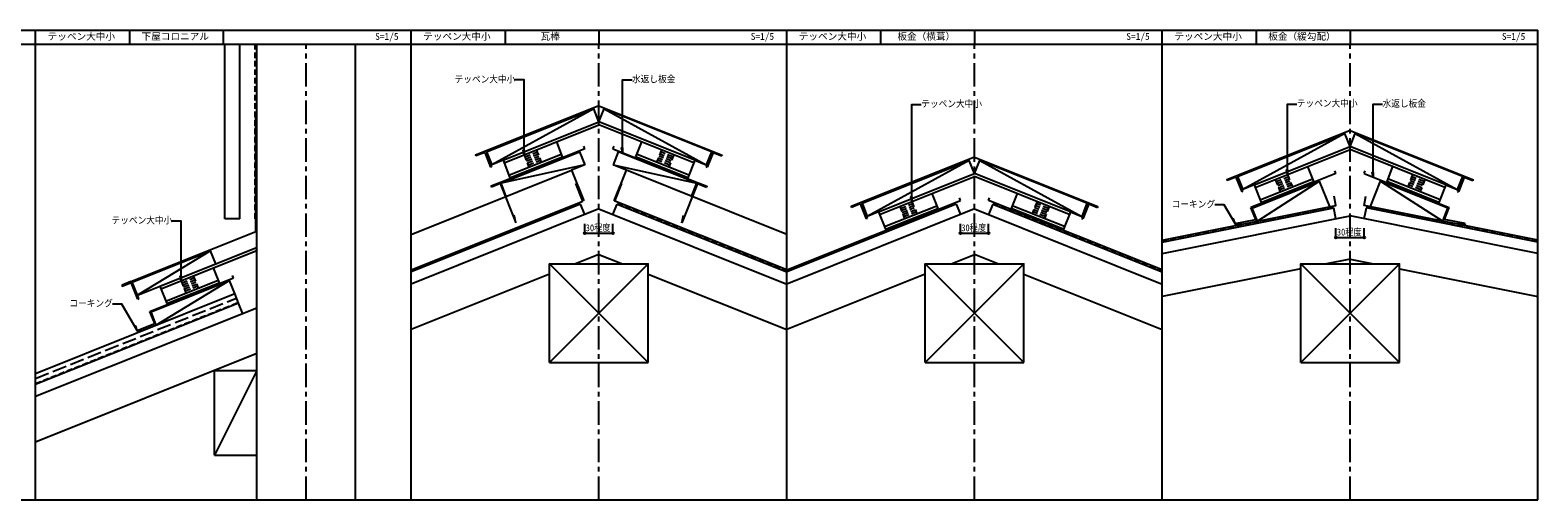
# Model space of a CAD drawing. Units: millimetres, scale not verified. Extents: x -21000 to 35000, y -10150 to -150.
# Drawn here: x 2885 to 35000, y -10150 to -150 of the extents above; entities that cross this region are included whole.
import ezdxf
from ezdxf.enums import TextEntityAlignment as Align

# ---------------------------------------------------------------- set-up
doc = ezdxf.new("R2010")
doc.units = ezdxf.units.MM
doc.header["$LTSCALE"] = 100
for name, pattern in [('CHAIN1', [8, 5, -1, 1, -1]), ('DASHED1', [1.8, 1.2, -0.6]), ('DASHED3', [4, 3, -1])]:
    doc.linetypes.add(name, pattern=pattern)
for name, color, linetype in [('0-0', 4, 'CHAIN1'), ('0-1', 4, 'Continuous'), ('0-2', 7, 'DASHED1'), ('0-3', 2, 'Continuous'), ('0-4', 3, 'Continuous'), ('0-5', 4, 'DASHED1'), ('1-5', 7, 'Continuous'), ('1-A', 5, 'Continuous')]:
    doc.layers.add(name, color=color, linetype=linetype)
doc.styles.add('ＭＳ ゴシック', font='')
doc.styles.get('ＭＳ ゴシック').set_extended_font_data('MS Gothic')

msp = doc.modelspace()

# ---------------------------------------------------------------- hatches: boundary and pattern name
at = {"layer": '1-A'}
for points in [[(14720, -4474.9, 1), (14680, -4474.9, 1)], [(15320, -4474.9, 1), (15280, -4474.9, 1)], [(22720, -4474.9, 1), (22680, -4474.9, 1)], [(23320, -4474.9, 1), (23280, -4474.9, 1)], [(30720, -4566.4, 1), (30680, -4566.4, 1)], [(31320, -4566.4, 1), (31280, -4566.4, 1)]]:
    msp.add_hatch(color=256, dxfattribs=at).paths.add_polyline_path(points)

# ---------------------------------------------------------------- linework, layer by layer
at = {"layer": '0-0'}
for p, q in [((8764.9, -10150), (8764.9, -450)), ((15000, -10150), (15000, -450)), ((23000, -10150), (23000, -450)), ((31000, -10150), (31000, -450))]:
    msp.add_line(p, q, dxfattribs=at)
at = {"layer": '0-1'}
for p, q in [((7354.9, -4164.4), (7354.9, -450)), ((7714.9, -10150), (7714.9, -450)), ((9814.9, -10150), (9814.9, -450)), ((12604.5, -2737.5), (14888.6, -1823.9)), ((14888.6, -1823.9), (12715.9, -3016)), ((15000, -2102.4), (14888.6, -1823.9)), ((15000, -2102.4), (15111.4, -1823.9)), ((28604.7, -3263.6), (30888.8, -2350)), ((30888.8, -2350), (28716.2, -3542.1)), ((31000.2, -2628.5), (30888.8, -2350)), ((31000.2, -2628.5), (31111.6, -2350)), ((12604.5, -2737.5), (12715.9, -3016)), ((12914.9, -3410.3), (14586.2, -2741.8)), ((14586.2, -2741.8), (14697.6, -3020.4)), ((15413.8, -2741.8), (15302.4, -3020.4)), ((17085.1, -3410.3), (15413.8, -2741.8)), ((17395.5, -2737.5), (17284.1, -3016)), ((12957.4, -2919.5), (12715.9, -3016)), ((14697.6, -3020.4), (12914.9, -3410.3)), ((14697.6, -3020.4), (14419, -3131.8)), ((15302.4, -3020.4), (17085.1, -3410.3)), ((17042.6, -2919.5), (17284.1, -3016)), ((20604.5, -3836.1), (22888.6, -2922.4)), ((22888.6, -2922.4), (20715.9, -4114.6)), ((23000, -3201), (22888.6, -2922.4)), ((23000, -3201), (23111.4, -2922.4)), ((13026.3, -3688.9), (12914.9, -3410.3)), ((16973.7, -3688.9), (17085.1, -3410.3)), ((28604.7, -3263.6), (28716.2, -3542.1)), ((28957.6, -3445.6), (28716.2, -3542.1)), ((28915.1, -3936.5), (30350, -3362.5)), ((30350, -3362.5), (29026.5, -4215)), ((30567.7, -3906.8), (30350, -3362.5)), ((31432.3, -3906.8), (31650, -3362.5)), ((31650, -3362.5), (32973.5, -4215)), ((33084.9, -3936.5), (31650, -3362.5)), ((33042.9, -3445.6), (33284.3, -3542.1)), ((33395.7, -3263.6), (33284.3, -3542.1)), ((14610.9, -3852.1), (11000, -5296.4)), ((14700, -4074.9), (14610.9, -3852.1)), ((15300, -4074.9), (15389.1, -3852.1)), ((15389.1, -3852.1), (19000, -5296.4)), ((22610.9, -3852.1), (19000, -5296.4)), ((20604.5, -3836.1), (20715.9, -4114.6)), ((22610.9, -3852.1), (22700, -4074.9)), ((23389.1, -3852.1), (23300, -4074.9)), ((23389.1, -3852.1), (27000, -5296.4)), ((25395.5, -3836.1), (25284.1, -4114.6)), ((15000, -3954.9), (11000, -5554.9)), ((15000, -3954.9), (19000, -5554.9)), ((23000, -3954.9), (19000, -5554.9)), ((20957.4, -4018), (20715.9, -4114.6)), ((23000, -3954.9), (27000, -5554.9)), ((25042.6, -4018), (25284.1, -4114.6)), ((27000, -4661.7), (30652.9, -3931.1)), ((27000, -4906.4), (31000, -4106.4)), ((29026.5, -4215), (28915.1, -3936.5)), ((30700, -4166.4), (30652.9, -3931.1)), ((35000, -4906.4), (31000, -4106.4)), ((31300, -4166.4), (31347.1, -3931.1)), ((35000, -4661.7), (31347.1, -3931.1)), ((32973.5, -4215), (33084.9, -3936.5)), ((6840.9, -5124.5), (6729.5, -4846)), ((16050, -7224.2), (13950, -5124.2)), ((15000, -4924.2), (14500, -5124.2)), ((15000, -4924.2), (15500, -5124.2)), ((24050, -7224.2), (21950, -5124.2)), ((22500, -5124.2), (23000, -4924.2)), ((23500, -5124.2), (23000, -4924.2)), ((32050, -7224.2), (29950, -5124.2)), ((31000, -5024.2), (30500, -5124.2)), ((31000, -5024.2), (31500, -5124.2)), ((13950, -5344.2), (11000, -6524.2)), ((16050, -5344.2), (19000, -6524.2)), ((21950, -5344.2), (19000, -6524.2)), ((24050, -5344.2), (27000, -6524.2)), ((29950, -5234.2), (27000, -5824.2)), ((32050, -5234.2), (35000, -5824.2)), ((5169.7, -5793), (5058.3, -5514.5)), ((5461.4, -6150.2), (7132.7, -5481.7)), ((7325.8, -5964.5), (3000, -7694.9)), ((7714.9, -6067.4), (3000, -7953.3)), ((7414.9, -6187.4), (7325.8, -5964.5)), ((5572.8, -6428.8), (5461.4, -6150.2)), ((7714.9, -7036.7), (3000, -8922.7)), ((7714.9, -8076.7), (7714.9, -7276.7)), ((13950, -7224.2), (16050, -7224.2)), ((21950, -7224.2), (24050, -7224.2)), ((29950, -7224.2), (32050, -7224.2)), ((7714.9, -7396.7), (6814.9, -9196.7)), ((6814.9, -7396.7), (7714.9, -7396.7)), ((6814.9, -9196.7), (6814.9, -7396.7)), ((6814.9, -9196.7), (7714.9, -9196.7))]:
    msp.add_line(p, q, dxfattribs=at)
for points in [[(17395.5, -2737.5), (15111.4, -1823.9), (17284.1, -3016)], [(33395.7, -3263.6), (31111.6, -2350), (33284.3, -3542.1)], [(25395.5, -3836.1), (23111.4, -2922.4), (25284.1, -4114.6)], [(5058.3, -5514.5), (6729.5, -4846), (5169.7, -5793), (6840.9, -5124.5)], [(13950, -7224.2), (13950, -5124.2), (16050, -5124.2)], [(16050, -7224.2), (16050, -5124.2), (13950, -7224.2)], [(21950, -7224.2), (21950, -5124.2), (24050, -5124.2)], [(24050, -7224.2), (24050, -5124.2), (21950, -7224.2)], [(29950, -7224.2), (29950, -5124.2), (32050, -5124.2)], [(32050, -7224.2), (32050, -5124.2), (29950, -7224.2)], [(7244.1, -5760.3), (7132.7, -5481.7), (5572.8, -6428.8)]]:
    msp.add_lwpolyline(points, dxfattribs=at)
at = {"layer": '0-2'}
for p, q in [((7674.9, -4164.4), (7674.9, -450)), ((14603.4, -3833.5), (11000, -5274.9)), ((15396.6, -3833.5), (19000, -5274.9)), ((22603.4, -3833.5), (19000, -5274.9)), ((23396.6, -3833.5), (27000, -5274.9)), ((27000, -4641.3), (30649, -3911.5)), ((35000, -4641.3), (31351, -3911.5)), ((3000, -7673.3), (7318.4, -5946))]:
    msp.add_line(p, q, dxfattribs=at)
at = {"layer": '0-3'}
for p, q in [((7034.9, -4164.4), (7034.9, -450)), ((14660.4, -3789.2), (14511.9, -3417.8)), ((11000, -5253.3), (14660.4, -3789.2)), ((19000, -5253.3), (22700, -3773.3)), ((22700, -3773.3), (22677.7, -3717.6)), ((23300, -3773.3), (23322.3, -3717.6)), ((27000, -5253.3), (23300, -3773.3)), ((7354.9, -4164.4), (7034.9, -4164.4)), ((3000, -7457.9), (7244.1, -5760.3)), ((7325.8, -5964.5), (7244.1, -5760.3))]:
    msp.add_line(p, q, dxfattribs=at)
at = {"layer": '0-3', "color": 4}
for p, q in [((11000, -4499.4), (14419, -3131.8)), ((14419, -3131.8), (14679, -3781.7)), ((19000, -4499.4), (15302.4, -3020.4)), ((15581, -3131.8), (15321, -3781.7))]:
    msp.add_line(p, q, dxfattribs=at)
at = {"layer": '0-3', "color": 4, "linetype": 'DASHED3'}
msp.add_line((3000, -7565.6), (7281.2, -5853.1), dxfattribs=at)
at = {"layer": '0-3'}
for points in [[(19000, -5253.3), (15339.6, -3789.2), (15488.1, -3417.8)], [(27000, -4620.9), (30700, -3880.9), (30660.8, -3684.7)], [(35000, -4620.9), (31300, -3880.9), (31339.2, -3684.7)]]:
    msp.add_lwpolyline(points, dxfattribs=at)
at = {"layer": '0-4'}
for p, q in [((-5000, -150), (3000, -150)), ((3000, -10150), (3000, -150)), ((5000, -150), (5000, -450)), ((7000, -150), (7000, -450)), ((11000, -10150), (11000, -150)), ((13000, -150), (13000, -450)), ((15000, -150), (15000, -450)), ((19000, -10150), (19000, -150)), ((21000, -150), (21000, -450)), ((23000, -150), (23000, -450)), ((27000, -10150), (27000, -150)), ((29000, -150), (29000, -450)), ((31000, -150), (31000, -450)), ((35000, -10150), (35000, -150)), ((-5000, -450), (3000, -450)), ((3000, -450), (11000, -450)), ((11000, -450), (19000, -450)), ((19000, -450), (27000, -450)), ((27000, -450), (35000, -450)), ((15000, -1757.8), (17625.7, -2808)), ((7694.9, -4438.3), (7694.9, -1951.5)), ((31000.2, -2283.9), (33625.9, -3334.2)), ((12567.4, -2752.3), (12381.7, -2826.6)), ((12567.4, -2752.3), (12693.7, -3068)), ((14700, -2674.8), (12888.9, -3399.2)), ((14700, -2674.8), (14677.7, -2619.1)), ((15300, -2674.8), (15322.3, -2619.1)), ((15300, -2674.8), (17111.1, -3399.2)), ((17432.6, -2752.3), (17306.3, -3068)), ((17432.6, -2752.3), (17618.3, -2826.6)), ((17625.7, -2808), (17618.3, -2826.6)), ((23000, -2856.3), (25625.7, -3906.6)), ((12675.1, -2967.7), (12712.2, -3060.6)), ((12712.2, -3060.6), (12693.7, -3068)), ((17324.9, -2967.7), (17287.8, -3060.6)), ((17287.8, -3060.6), (17306.3, -3068)), ((30700.2, -3200.9), (28889.1, -3925.3)), ((30700.2, -3200.9), (30677.9, -3145.2)), ((31299.8, -3200.9), (31322.1, -3145.2)), ((31299.8, -3200.9), (33110.9, -3925.3)), ((12896.3, -3417.8), (12710.6, -3492)), ((12896.3, -3417.8), (13230.6, -4253.4)), ((17103.7, -3417.8), (16769.4, -4253.4)), ((17103.7, -3417.8), (17289.4, -3492)), ((28567.6, -3278.5), (28381.9, -3352.7)), ((28567.6, -3278.5), (28693.9, -3594.1)), ((28675.3, -3493.9), (28712.4, -3586.7)), ((33325.1, -3493.9), (33288, -3586.7)), ((33432.8, -3278.5), (33306.5, -3594.1)), ((33432.8, -3278.5), (33618.5, -3352.7)), ((33625.9, -3334.2), (33618.5, -3352.7)), ((20567.4, -3850.9), (20381.7, -3925.2)), ((20567.4, -3850.9), (20693.7, -4166.6)), ((25432.6, -3850.9), (25306.3, -4166.6)), ((25432.6, -3850.9), (25618.3, -3925.2)), ((28712.4, -3586.7), (28693.9, -3594.1)), ((33288, -3586.7), (33306.5, -3594.1)), ((13230.6, -4253.4), (13195.8, -4086.4)), ((16769.4, -4253.4), (16804.2, -4086.4)), ((20675.1, -4066.3), (20712.2, -4159.2)), ((20712.2, -4159.2), (20693.7, -4166.6)), ((25324.9, -4066.3), (25287.8, -4159.2)), ((25287.8, -4159.2), (25306.3, -4166.6)), ((25625.7, -3906.6), (25618.3, -3925.2)), ((28990.8, -4179.6), (28889.1, -3925.3)), ((33009.2, -4179.6), (33110.9, -3925.3)), ((5032.3, -5503.3), (7694.9, -4438.3)), ((28549.7, -4267.8), (28990.8, -4179.6)), ((33450.3, -4267.8), (33009.2, -4179.6)), ((5435.4, -6139.1), (7218.1, -5426)), ((7218.1, -5426), (7195.8, -5370.3)), ((5180.8, -5874.7), (5039.2, -5520.6)), ((5199.4, -5867.3), (5162.3, -5774.5)), ((5180.8, -5874.7), (5199.4, -5867.3)), ((5168, -6547.6), (5175.4, -6566.2)), ((5175.4, -6566.2), (5268.3, -6529.1)), ((-5000, -10150), (3000, -10150)), ((3000, -10150), (11000, -10150)), ((3000, -10150), (11000, -10150)), ((11000, -10150), (19000, -10150)), ((19000, -10150), (27000, -10150)), ((27000, -10150), (35000, -10150))]:
    msp.add_line(p, q, dxfattribs=at)
for points in [[(3000, -150), (11000, -150), (19000, -150), (27000, -150), (35000, -150)], [(15000, -1757.8), (12374.3, -2808), (12381.7, -2826.6)], [(31000.2, -2283.9), (28374.5, -3334.2), (28381.9, -3352.7)], [(23000, -2856.3), (20374.3, -3906.6), (20381.7, -3925.2)], [(12888.9, -3399.2), (12703.2, -3473.5), (12710.6, -3492)], [(17111.1, -3399.2), (17296.8, -3473.5), (17289.4, -3492)], [(28549.7, -4267.8), (28553.6, -4287.4), (28710.6, -4256.1)], [(33450.3, -4267.8), (33446.4, -4287.4), (33289.4, -4256.1)], [(5032.3, -5503.3), (4846.6, -5577.6), (4846.6, -5597.6), (5039.2, -5520.6)], [(5168, -6547.6), (5539.4, -6399.1), (5435.4, -6139.1)]]:
    msp.add_lwpolyline(points, dxfattribs=at)
at = {"layer": '0-5', "color": 7, "linetype": 'Continuous'}
for p, q in [((12957.4, -2919.5), (15000, -2102.4)), ((12979.6, -2975.2), (15000, -2167)), ((17042.6, -2919.5), (15000, -2102.4)), ((17020.4, -2975.2), (15000, -2167)), ((14093.8, -2529.5), (14220.1, -2845.2)), ((15906.2, -2529.5), (15779.9, -2845.2)), ((13083.6, -3235.1), (14197.8, -2789.5)), ((16894.1, -3290.9), (15779.9, -2845.2)), ((16916.4, -3235.1), (15802.2, -2789.5)), ((28957.6, -3445.6), (31000.2, -2628.5)), ((28979.8, -3501.3), (31000.2, -2693.1)), ((33042.9, -3445.6), (31000.2, -2628.5)), ((33020.6, -3501.3), (31000.2, -2693.1)), ((17042.6, -2919.5), (16894.1, -3290.9)), ((20957.4, -4018), (23000, -3201)), ((25042.6, -4018), (23000, -3201)), ((30094, -3055.6), (30220.3, -3371.3)), ((31906.4, -3055.6), (31780.1, -3371.3)), ((20979.6, -4073.7), (23000, -3265.6)), ((25020.4, -4073.7), (23000, -3265.6)), ((28957.6, -3445.6), (29106.1, -3817)), ((29083.8, -3761.3), (30198, -3315.6)), ((29106.1, -3817), (30220.3, -3371.3)), ((32894.3, -3817), (31780.1, -3371.3)), ((32916.6, -3761.3), (31802.4, -3315.6)), ((33042.9, -3445.6), (32894.3, -3817)), ((22093.8, -3628.1), (22220.1, -3943.8)), ((23906.2, -3628.1), (23779.9, -3943.8)), ((21083.6, -4333.7), (22197.8, -3888.1)), ((24916.4, -4333.7), (23802.2, -3888.1)), ((5650, -5600.9), (7692.6, -4783.9)), ((7692.6, -4783.9), (7714.9, -4839.6)), ((5672.3, -5656.6), (7714.9, -4839.6)), ((6786.4, -5211), (6912.7, -5526.6)), ((5650, -5600.9), (5798.5, -5972.3)), ((5776.3, -5916.6), (6890.4, -5470.9)), ((5798.5, -5972.3), (6912.7, -5526.6))]:
    msp.add_line(p, q, dxfattribs=at)
at = {"layer": '0-5'}
for p, q in [((13406.7, -2804.3), (13510.7, -3064.3)), ((13424.1, -2847.7), (13684, -2743.7)), ((13441.4, -2891), (13701.4, -2787)), ((13458.7, -2934.3), (13718.7, -2830.3)), ((13476.1, -2977.6), (13736, -2873.7)), ((13666.7, -2700.3), (13770.7, -2960.3)), ((16333.3, -2700.3), (16229.3, -2960.3)), ((16523.9, -2977.6), (16264, -2873.7)), ((16541.3, -2934.3), (16281.3, -2830.3)), ((16558.6, -2891), (16298.6, -2787)), ((16575.9, -2847.7), (16316, -2743.7)), ((16593.3, -2804.3), (16489.3, -3064.3)), ((13493.4, -3021), (13753.4, -2917)), ((16506.6, -3021), (16246.6, -2917)), ((29406.9, -3330.4), (29510.9, -3590.4)), ((29424.3, -3373.8), (29684.2, -3269.8)), ((29441.6, -3417.1), (29701.6, -3313.1)), ((29458.9, -3460.4), (29718.9, -3356.4)), ((29476.3, -3503.8), (29736.2, -3399.8)), ((29493.6, -3547.1), (29753.6, -3443.1)), ((29666.9, -3226.5), (29770.9, -3486.4)), ((32333.5, -3226.5), (32229.5, -3486.4)), ((32506.8, -3547.1), (32246.8, -3443.1)), ((32524.1, -3503.8), (32264.2, -3399.8)), ((32541.5, -3460.4), (32281.5, -3356.4)), ((32558.8, -3417.1), (32298.8, -3313.1)), ((32576.1, -3373.8), (32316.2, -3269.8)), ((32593.5, -3330.4), (32489.5, -3590.4)), ((21424.1, -3946.2), (21684, -3842.2)), ((21666.7, -3798.9), (21770.7, -4058.9)), ((24333.3, -3798.9), (24229.3, -4058.9)), ((24575.9, -3946.2), (24316, -3842.2)), ((21406.7, -3902.9), (21510.7, -4162.9)), ((21441.4, -3989.6), (21701.4, -3885.6)), ((21458.7, -4032.9), (21718.7, -3928.9)), ((21476.1, -4076.2), (21736, -3972.2)), ((21493.4, -4119.6), (21753.4, -4015.6)), ((24506.6, -4119.6), (24246.6, -4015.6)), ((24523.9, -4076.2), (24264, -3972.2)), ((24541.3, -4032.9), (24281.3, -3928.9)), ((24558.6, -3989.6), (24298.6, -3885.6)), ((24593.3, -3902.9), (24489.3, -4162.9)), ((6116.7, -5529.1), (6376.7, -5425.1)), ((6359.3, -5381.8), (6463.3, -5641.8)), ((6099.4, -5485.8), (6203.4, -5745.8)), ((6134, -5572.4), (6394, -5468.5)), ((6151.4, -5615.8), (6411.3, -5511.8)), ((6168.7, -5659.1), (6428.7, -5555.1)), ((6186, -5702.4), (6446, -5598.4))]:
    msp.add_line(p, q, dxfattribs=at)
at = {"layer": '0-5', "color": 7, "linetype": 'Continuous'}
for points in [[(12957.4, -2919.5), (13105.9, -3290.9), (14220.1, -2845.2)], [(20957.4, -4018), (21105.9, -4389.4), (22220.1, -3943.8)], [(25042.6, -4018), (24894.1, -4389.4), (23779.9, -3943.8)]]:
    msp.add_lwpolyline(points, dxfattribs=at)
at = {"layer": '1-5'}
for points in [[(13406.7, -2804.3), (13406.7, -1210.1), (13206.7, -1210.1)], [(15505.7, -2757), (15505.7, -1207.2), (15705.7, -1207.2)], [(21666.7, -3798.9), (21666.7, -1732.6), (21866.7, -1732.6)], [(29666.9, -3226.5), (29666.9, -1722.5), (29866.9, -1722.5)], [(31492.1, -3277.8), (31492.1, -1728), (31692.1, -1728)], [(28549.7, -4267.8), (28320.4, -3870.6), (28120.4, -3870.6)], [(6099.4, -5485.8), (6099.4, -4213.3), (5899.4, -4213.3)], [(5168, -6547.6), (4841.1, -5981.4), (4641.1, -5981.4)]]:
    msp.add_lwpolyline(points, dxfattribs=at)
for points in [[(13406.7, -2804.3), (13384.6, -2704.3), (13406.7, -2704.3)], [(15505.7, -2757), (15483.5, -2657), (15505.7, -2657)], [(29666.9, -3226.5), (29644.7, -3126.5), (29666.9, -3126.5)], [(31492.1, -3277.8), (31469.9, -3177.8), (31492.1, -3177.8)], [(21666.7, -3798.9), (21644.5, -3698.9), (21666.7, -3698.9)], [(28549.7, -4267.8), (28518.9, -4170.1), (28499.7, -4181.2)], [(6099.4, -5485.8), (6077.2, -5385.8), (6099.4, -5385.8)], [(5168, -6547.6), (5137.2, -6449.9), (5118, -6461)]]:
    msp.add_lwpolyline(points, close=True, dxfattribs=at)
for points in [[(13406.7, -2804.3), (13384.6, -2704.3), (13406.7, -2704.3)], [(15505.7, -2757), (15483.5, -2657), (15505.7, -2657)], [(29666.9, -3226.5), (29644.7, -3126.5), (29666.9, -3126.5)], [(31492.1, -3277.8), (31469.9, -3177.8), (31492.1, -3177.8)], [(21666.7, -3798.9), (21644.5, -3698.9), (21666.7, -3698.9)], [(28549.7, -4267.8), (28518.9, -4170.1), (28499.7, -4181.2)], [(6099.4, -5485.8), (6077.2, -5385.8), (6099.4, -5385.8)], [(5168, -6547.6), (5137.2, -6449.9), (5118, -6461)]]:
    msp.add_solid(points, dxfattribs=at)
at = {"layer": '1-A', "color": 7}
for p, q in [((14700, -4474.9), (14700, -4274.9)), ((14700, -4474.9), (15300, -4474.9)), ((15300, -4474.9), (15300, -4274.9)), ((22700, -4474.9), (22700, -4274.9)), ((22700, -4474.9), (23300, -4474.9)), ((23300, -4474.9), (23300, -4274.9)), ((30700, -4566.4), (30700, -4366.4)), ((31300, -4566.4), (31300, -4366.4)), ((30700, -4566.4), (31300, -4566.4))]:
    msp.add_line(p, q, dxfattribs=at)
at = {"layer": '1-A'}
for centre in [(14700, -4474.9), (15300, -4474.9), (22700, -4474.9), (23300, -4474.9), (30700, -4566.4), (31300, -4566.4)]:
    msp.add_circle(centre, 20, dxfattribs=at)

# ---------------------------------------------------------------- texts
at = {"layer": '0-1', "style": 'ＭＳ ゴシック'}
for s, p in [('テッペン大中小', (3257.4, -400)), ('下屋コロニアル', (5257.4, -400)), ('S=1/5', (10233.9, -400)), ('テッペン大中小', (11257.4, -400)), ('瓦棒', (13757.4, -400)), ('S=1/5', (18233.9, -400)), ('テッペン大中小', (19257.4, -400)), ('板金（横葺）', (21357.4, -400)), ('S=1/5', (26233.9, -400)), ('テッペン大中小', (27257.4, -400)), ('板金（緩勾配）', (29257.4, -400)), ('S=1/5', (34233.9, -400))]:
    msp.add_text(s, height=146.6, dxfattribs=at).set_placement(p, align=Align.BOTTOM_LEFT)
at = {"layer": '1-5', "color": 5, "style": 'ＭＳ ゴシック', "width": 0.9}
for s, p in [('テッペン大中小', (11926.7, -1310.1)), ('水返し板金', (15705.7, -1307.2)), ('テッペン大中小', (21866.7, -1832.6)), ('テッペン大中小', (29866.9, -1822.5)), ('水返し板金', (31692.1, -1828)), ('コーキング', (27200.4, -3970.6)), ('テッペン大中小', (4619.4, -4313.3)), ('コーキング', (3721.1, -6081.4))]:
    msp.add_text(s, height=146.6, dxfattribs=at).set_placement(p, align=Align.BOTTOM_LEFT)
at = {"layer": '1-A', "style": 'ＭＳ ゴシック', "width": 0.85}
for p in [(14720, -4474.9), (22720, -4474.9), (30720, -4566.4)]:
    msp.add_text('30程度', height=146.6, dxfattribs=at).set_placement(p, align=Align.BOTTOM_LEFT)

doc.saveas('drawing.dxf')
